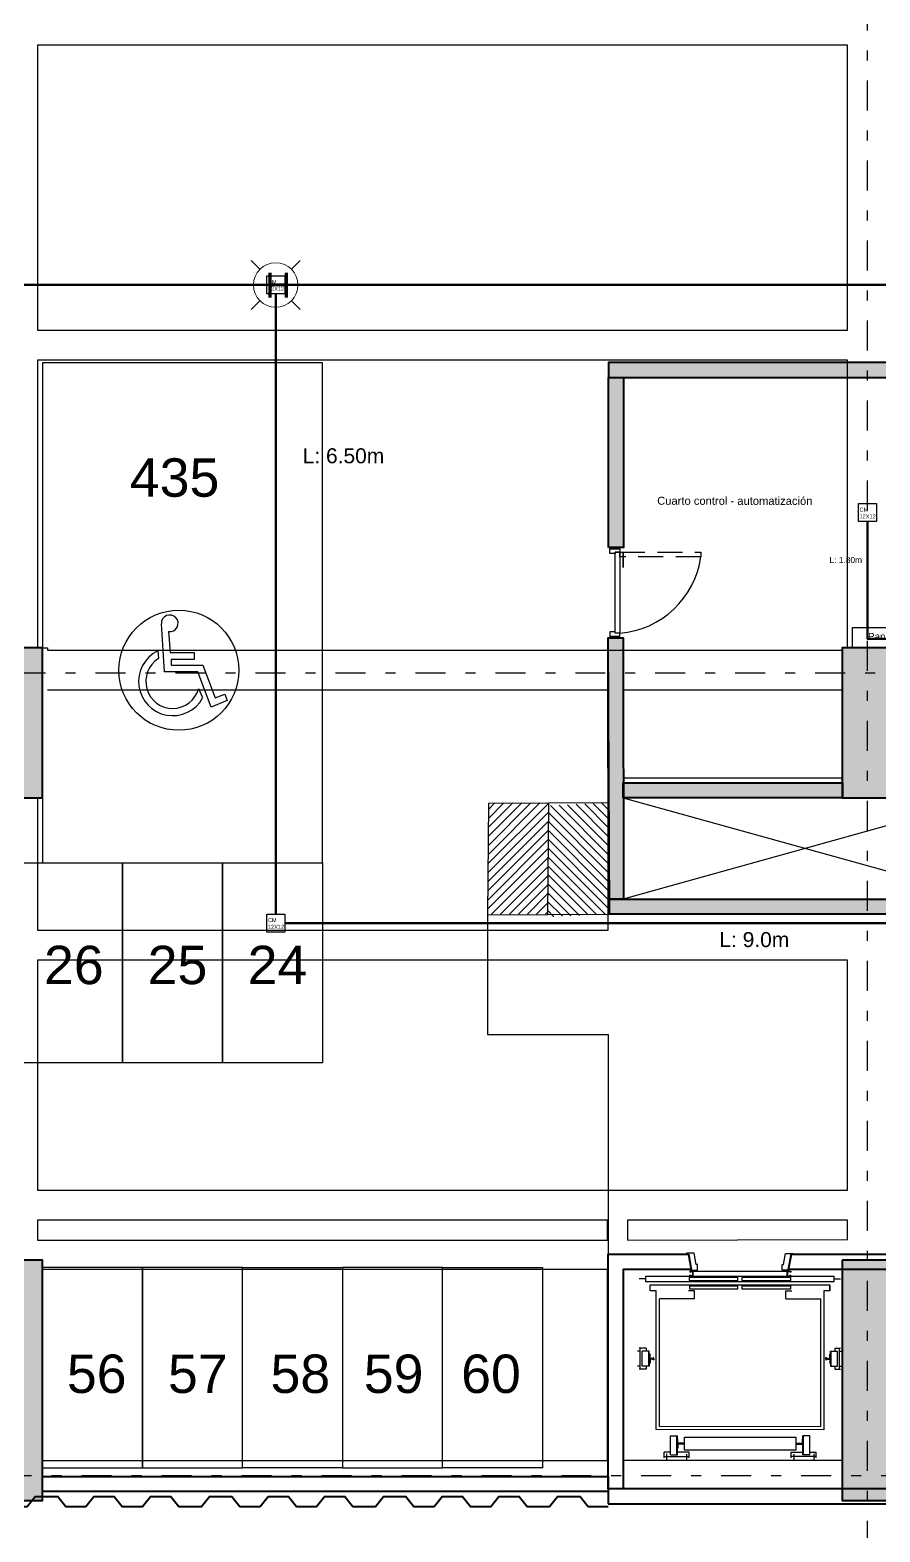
# Model space of a CAD drawing. Header units: millimetres. Extents: x 3781 to 4924, y 1639 to 1721.
# Drawn here: x 4237.09 to 4245.6, y 1649.94 to 1664.95 of the extents above; entities that cross this region are included whole.
import ezdxf

# ---------------------------------------------------------------- set-up
doc = ezdxf.new("R2010")
doc.units = ezdxf.units.MM
for name, pattern in [('CENTER', [0.7, 0.3, -0.2, 0, -0.2]), ('DASHED2', [9.525, 6.35, -3.175]), ('HIDDEN', [0.375, 0.25, -0.125]), ('HIDDEN2', [0.1875, 0.125, -0.0625]), ('LLUVIAS', [10, 4, -2, 4])]:
    doc.linetypes.add(name, pattern=pattern)
for name, color, linetype in [('-parquead', 2, 'Continuous'), ('0-amob', 1, 'Continuous'), ('1amobla', 2, 'Continuous'), ('AS_GL DETECCION_MEZANINE', 7, 'Continuous'), ('AS_GL DETECCION_PISO 2', 7, 'Continuous'), ('ASCENSOR', 1, 'Continuous'), ('E-BORDE LOSA', 4, 'Continuous'), ('E-P. MACIZA1', 2, 'HIDDEN2'), ('EJE-ESTRUCTURA', 1, 'CENTER'), ('F-2', 2, 'Continuous'), ('H-muro', 251, 'Continuous'), ('HACHTCOLUMNA', 250, 'Continuous'), ('JCA_HATCH 254', 252, 'Continuous'), ('MARCO', 4, 'Continuous'), ('MUEBLE', 1, 'Continuous'), ('PROYECCION', 1, 'DASHED2'), ('TEXTO 3', 3, 'Continuous'), ('Textos-espacios', 3, 'Continuous'), ('Tipologias de muros', 70, 'Continuous')]:
    doc.layers.add(name, color=color, linetype=linetype)
doc.layers.add('DIM-25', color=1, linetype='Continuous', plot=False)
for name, color, linetype, lineweight in [('Estructura', 6, 'Continuous', 40), ('Muro', 4, 'Continuous', 40), ('TEXTOS', 7, 'Continuous', 20), ('Vidrio', 2, 'Continuous', 30)]:
    doc.layers.add(name, color=color, linetype=linetype, lineweight=lineweight)
doc.styles.get("Standard").update_dxf_attribs({"font": 'arial.ttf'})

# ---------------------------------------------------------------- blocks, each defined once
blk = doc.blocks.new('MARCOE-102')
for p, q in [((0, 0), (0, -2.5)), ((0, 0), (1.75, 0)), ((1.75, 0), (1.75, -0.45)), ((0, -2.5), (1.75, -2.5)), ((0.175, -0.175), (1.575, -0.175)), ((0.175, -0.175), (0.175, -2.325)), ((0.175, -2.325), (1.575, -2.325)), ((1.375, -0.45), (1.375, -0.275)), ((1.375, -0.275), (1.575, -0.275)), ((1.75, -0.45), (1.375, -0.45)), ((1.375, -2.05), (1.375, -2.225)), ((1.75, -2.05), (1.375, -2.05)), ((1.375, -2.225), (1.575, -2.225)), ((1.575, -0.275), (1.575, -0.175)), ((1.575, -2.325), (1.575, -2.225)), ((1.75, -2.5), (1.75, -2.05))]:
    blk.add_line(p, q)
at = {"layer": 'MARCO'}
blk.add_lwpolyline([(0, 0), (0, -2.5), (1.75, -2.5), (1.75, -2.05), (1.375, -2.05), (1.375, -2.225), (1.575, -2.225), (1.575, -2.325), (0.175, -2.325), (0.175, -0.175), (1.575, -0.175), (1.575, -0.275), (1.375, -0.275), (1.375, -0.45), (1.75, -0.45), (1.75, 0), (0, 0)], dxfattribs=at)
blk = doc.blocks.new('ASCENSOR')
at = {"layer": '0-amob'}
for p, q in [((-1.747, -0.512), (-1.859, -0.533)), ((-1.859, -0.533), (-1.859, -0.609)), ((-1.69, -0.498), (-1.747, -0.498)), ((-1.747, -0.498), (-1.747, -0.512)), ((-1.69, -0.564), (-1.69, -0.498)), ((-1.68, -0.564), (-1.69, -0.564))]:
    blk.add_line(p, q, dxfattribs=at)
blk.add_lwpolyline([(-1.68, -0.564), (-1.68, 0.413), (-1.69, 0.413), (-1.69, 0.347), (-1.747, 0.347), (-1.747, 0.361), (-1.859, 0.382), (-1.859, 0.458)], dxfattribs=at)
at = {"layer": 'ASCENSOR'}
for p, q in [((-1.605, 0.869), (-1.605, 0.932)), ((-0.91, 0.876), (-0.91, 0.932)), ((-0.7, 0.921), (-0.91, 0.921)), ((-0.88, 0.922), (-0.88, 0.95)), ((-0.73, 0.902), (-0.88, 0.902)), ((-0.88, 0.83), (-0.88, 0.902)), ((-0.73, 0.922), (-0.73, 0.95)), ((-0.73, 0.836), (-0.73, 0.902)), ((-0.7, 0.876), (-0.7, 0.932)), ((-1.63, -1.015), (-1.63, 0.869)), ((-1.575, 0.869), (-1.63, 0.869)), ((-1.575, 0.869), (-1.575, -1.015)), ((-1.485, 0.826), (-1.545, 0.826)), ((-1.545, 0.826), (-1.485, 0.826)), ((-1.545, -0.971), (-1.545, 0.826)), ((-1.485, 0.826), (-1.485, 0.766)), ((-1.485, 0.766), (-0.096, 0.766)), ((-0.91, 0.876), (-0.88, 0.876)), ((-0.73, 0.836), (-0.88, 0.836)), ((-0.88, 0.836), (-0.73, 0.836)), ((-0.85, 0.83), (-0.88, 0.83)), ((-0.85, 0.83), (-0.88, 0.83)), ((-0.85, 0.83), (-0.805, 0.83)), ((-0.85, 0.83), (-0.805, 0.83)), ((-0.85, 0.83), (-0.805, 0.83)), ((-0.85, 0.83), (-0.805, 0.83)), ((-0.85, 0.823), (-0.85, 0.83)), ((-0.85, 0.823), (-0.85, 0.83)), ((-0.809, 0.823), (-0.85, 0.823)), ((-0.809, 0.823), (-0.85, 0.823)), ((-0.816, 0.785), (-0.816, 0.792)), ((-0.816, 0.792), (-0.802, 0.792)), ((-0.809, 0.785), (-0.816, 0.785)), ((-0.809, 0.785), (-0.809, 0.823)), ((-0.802, 0.785), (-0.809, 0.785)), ((-0.76, 0.83), (-0.805, 0.83)), ((-0.76, 0.83), (-0.805, 0.83)), ((-0.76, 0.83), (-0.805, 0.83)), ((-0.76, 0.83), (-0.805, 0.83)), ((-0.802, 0.823), (-0.76, 0.823)), ((-0.802, 0.823), (-0.76, 0.823)), ((-0.802, 0.785), (-0.802, 0.823)), ((-0.795, 0.792), (-0.802, 0.792)), ((-0.802, 0.785), (-0.795, 0.785)), ((-0.795, 0.785), (-0.795, 0.792)), ((-0.76, 0.823), (-0.76, 0.83)), ((-0.76, 0.823), (-0.76, 0.83)), ((-0.76, 0.83), (-0.73, 0.83)), ((-0.76, 0.83), (-0.73, 0.83)), ((-0.73, 0.876), (-0.7, 0.876)), ((-0.73, 0.83), (-0.73, 0.836)), ((-0.096, 0.766), (-0.096, -0.911)), ((-1.405, 0.385), (-1.405, 0.735)), ((-0.126, 0.735), (-1.405, 0.735)), ((-0.126, 0.735), (-0.126, -0.88)), ((-0.036, 0.625), (-0.036, 0.555)), ((0.155, 0.625), (-0.036, 0.625)), ((0.184, 0.688), (0.128, 0.688)), ((0.128, 0.625), (0.128, 0.688)), ((0.147, 0.664), (0.21, 0.664)), ((0.155, 0.625), (0.155, 0.555)), ((0.173, 0.689), (0.173, 0.438)), ((0.155, 0.561), (-0.036, 0.561)), ((0.155, 0.555), (-0.036, 0.555)), ((-0.021, 0.485), (0.109, 0.485)), ((-0.021, -0.63), (-0.021, 0.485)), ((-0.001, 0.552), (-0.001, 0.555)), ((-0.001, 0.555), (0.041, 0.555)), ((0.038, 0.552), (-0.001, 0.552)), ((0.038, 0.491), (0.038, 0.552)), ((0.041, 0.555), (0.041, 0.491)), ((0.089, 0.555), (0.041, 0.555)), ((0.047, 0.555), (0.047, 0.491)), ((0.05, 0.491), (0.05, 0.552)), ((0.05, 0.552), (0.089, 0.552)), ((0.089, 0.552), (0.089, 0.555)), ((0.089, 0.552), (0.089, 0.555)), ((0.109, 0.485), (0.109, -0.63)), ((0.128, 0.438), (0.128, 0.555)), ((0.149, 0.463), (0.209, 0.463)), ((-1.68, 0.434), (-1.671, 0.434)), ((-1.68, 0.434), (-1.671, 0.434)), ((-1.68, 0.399), (-1.68, 0.434)), ((-1.68, 0.399), (-1.68, 0.434)), ((-1.63, 0.399), (-1.68, 0.399)), ((-1.63, 0.399), (-1.68, 0.399)), ((-1.676, 0.43), (-1.674, 0.43)), ((-1.674, 0.43), (-1.676, 0.43)), ((-1.676, 0.402), (-1.676, 0.43)), ((-1.676, 0.43), (-1.676, 0.402)), ((-1.633, 0.402), (-1.676, 0.402)), ((-1.676, 0.402), (-1.633, 0.402)), ((-1.674, 0.426), (-1.674, 0.43)), ((-1.674, 0.426), (-1.674, 0.43)), ((-1.671, 0.426), (-1.674, 0.426)), ((-1.671, 0.426), (-1.674, 0.426)), ((-1.671, 0.434), (-1.671, 0.426)), ((-1.671, 0.434), (-1.671, 0.426)), ((-1.639, 0.434), (-1.639, 0.426)), ((-1.63, 0.434), (-1.639, 0.434)), ((-1.639, 0.434), (-1.63, 0.434)), ((-1.639, 0.426), (-1.639, 0.434)), ((-1.639, 0.426), (-1.635, 0.426)), ((-1.635, 0.426), (-1.639, 0.426)), ((-1.635, 0.43), (-1.633, 0.43)), ((-1.635, 0.426), (-1.635, 0.43)), ((-1.635, 0.43), (-1.635, 0.426)), ((-1.633, 0.43), (-1.635, 0.43)), ((-1.633, 0.402), (-1.633, 0.43)), ((-1.633, 0.402), (-1.633, 0.43)), ((-1.63, 0.399), (-1.63, 0.434)), ((-1.63, 0.434), (-1.63, 0.399)), ((-1.587, 0.433), (-1.618, 0.433)), ((-1.618, 0.433), (-1.618, -0.056)), ((-1.587, -0.056), (-1.587, 0.433)), ((-1.503, 0.434), (-1.534, 0.434)), ((-1.534, -0.056), (-1.534, 0.434)), ((-1.503, -0.056), (-1.503, 0.434)), ((-1.485, 0.385), (-1.485, 0.445)), ((-1.405, 0.385), (-1.485, 0.385)), ((0.184, 0.438), (0.128, 0.438)), ((-1.618, -0.056), (-1.587, -0.056)), ((-1.587, -0.095), (-1.618, -0.095)), ((-1.618, -0.095), (-1.618, -0.583)), ((-1.587, -0.583), (-1.587, -0.095)), ((-1.534, -0.056), (-1.503, -0.056)), ((-1.503, -0.095), (-1.534, -0.095)), ((-1.534, -0.58), (-1.534, -0.095)), ((-1.503, -0.58), (-1.503, -0.095)), ((-1.618, -0.583), (-1.587, -0.583)), ((-1.534, -0.58), (-1.503, -0.58)), ((-1.405, -0.53), (-1.485, -0.53)), ((-1.485, -0.53), (-1.485, -0.59)), ((-1.405, -0.53), (-1.405, -0.88)), ((0.184, -0.583), (0.128, -0.583)), ((0.128, -0.583), (0.128, -0.7)), ((0.173, -0.834), (0.173, -0.583)), ((0.155, -0.7), (-0.036, -0.7)), ((-0.036, -0.77), (-0.036, -0.7)), ((0.155, -0.706), (-0.036, -0.706)), ((0.109, -0.63), (-0.021, -0.63)), ((-0.001, -0.697), (-0.001, -0.7)), ((0.038, -0.697), (-0.001, -0.697)), ((-0.001, -0.7), (0.041, -0.7)), ((0.038, -0.636), (0.038, -0.697)), ((0.041, -0.7), (0.041, -0.636)), ((0.047, -0.7), (0.047, -0.636)), ((0.089, -0.7), (0.047, -0.7)), ((0.05, -0.636), (0.05, -0.697)), ((0.05, -0.697), (0.089, -0.697)), ((0.089, -0.697), (0.089, -0.7)), ((0.149, -0.609), (0.209, -0.609)), ((0.155, -0.77), (0.155, -0.7)), ((-0.126, -0.88), (-1.405, -0.88)), ((0.155, -0.77), (-0.036, -0.77)), ((0.128, -0.77), (0.128, -0.833)), ((0.184, -0.833), (0.128, -0.833)), ((0.147, -0.809), (0.21, -0.809)), ((-1.575, -1.015), (-1.63, -1.015)), ((-1.605, -1.015), (-1.605, -1.083)), ((-1.485, -0.971), (-1.545, -0.971)), ((-0.096, -0.911), (-1.485, -0.911)), ((-1.485, -0.911), (-1.485, -0.971)), ((-0.91, -1.011), (-0.88, -1.011)), ((-0.91, -1.011), (-0.91, -1.083)), ((-0.85, -0.981), (-0.88, -0.981)), ((-0.85, -0.981), (-0.88, -0.981)), ((-0.88, -0.981), (-0.88, -1.052)), ((-0.73, -0.987), (-0.88, -0.987)), ((-0.88, -0.987), (-0.73, -0.987)), ((-0.808, -0.974), (-0.85, -0.974)), ((-0.808, -0.974), (-0.85, -0.974)), ((-0.85, -0.974), (-0.85, -0.981)), ((-0.85, -0.974), (-0.85, -0.981)), ((-0.85, -0.981), (-0.805, -0.981)), ((-0.85, -0.981), (-0.805, -0.981)), ((-0.85, -0.981), (-0.805, -0.981)), ((-0.85, -0.981), (-0.805, -0.981)), ((-0.808, -0.936), (-0.815, -0.936)), ((-0.815, -0.936), (-0.815, -0.943)), ((-0.815, -0.943), (-0.801, -0.943)), ((-0.808, -0.936), (-0.808, -0.974)), ((-0.801, -0.936), (-0.808, -0.936)), ((-0.76, -0.981), (-0.805, -0.981)), ((-0.76, -0.981), (-0.805, -0.981)), ((-0.76, -0.981), (-0.805, -0.981)), ((-0.76, -0.981), (-0.805, -0.981)), ((-0.801, -0.936), (-0.801, -0.974)), ((-0.801, -0.936), (-0.794, -0.936)), ((-0.794, -0.943), (-0.801, -0.943)), ((-0.801, -0.974), (-0.76, -0.974)), ((-0.801, -0.974), (-0.76, -0.974)), ((-0.794, -0.936), (-0.794, -0.943)), ((-0.76, -0.974), (-0.76, -0.981)), ((-0.76, -0.974), (-0.76, -0.981)), ((-0.76, -0.981), (-0.73, -0.981)), ((-0.76, -0.981), (-0.73, -0.981)), ((-0.73, -0.981), (-0.73, -0.987)), ((-0.73, -0.987), (-0.73, -1.052)), ((-0.73, -1.011), (-0.7, -1.011)), ((-0.7, -1.011), (-0.7, -1.083)), ((-0.7, -1.072), (-0.91, -1.072)), ((-0.73, -1.052), (-0.88, -1.052)), ((-0.88, -1.073), (-0.88, -1.1)), ((-0.73, -1.073), (-0.73, -1.1))]:
    blk.add_line(p, q, dxfattribs=at)
for centre, radius, start, end in [((0.044, 0.491), 0.006, 180, 270), ((0.044, 0.491), 0.003, 180, 270), ((0.044, 0.491), 0.006, 270, 0), ((0.044, 0.491), 0.003, 270, 0), ((0.044, -0.636), 0.006, 90, 180), ((0.044, -0.636), 0.003, 90, 180), ((0.044, -0.636), 0.006, 0, 90), ((0.044, -0.636), 0.003, 0, 90)]:
    blk.add_arc(centre, radius, start, end, dxfattribs=at)
for points in [[(-0.795, 0.792), (-0.795, 0.785), (-0.816, 0.785), (-0.816, 0.792)], [(-0.816, 0.785), (-0.816, 0.792), (-0.795, 0.785), (-0.816, 0.785)], [(-0.795, 0.785), (-0.816, 0.785), (-0.795, 0.792), (-0.816, 0.792)], [(-0.794, -0.943), (-0.794, -0.936), (-0.815, -0.936), (-0.815, -0.943)], [(-0.815, -0.936), (-0.815, -0.943), (-0.794, -0.936), (-0.815, -0.936)], [(-0.794, -0.936), (-0.815, -0.936), (-0.794, -0.943), (-0.815, -0.943)]]:
    blk.add_solid(points, dxfattribs=at)
at = {"layer": 'ASCENSOR', "xscale": 0.01999999999998181, "yscale": 0.01999999999998181, "zscale": 0.01999999999998181, "rotation": 270}
blk.add_blockref('MARCOE-102', (-1.63, -0.541), dxfattribs=at)
blk = doc.blocks.new('discap')
at = {"layer": 'TEXTO 3', "color": 0, "linetype": 'Continuous'}
for p, q in [((-179169, -277469), (-179154, -277610)), ((-178353, -278322), (-178426, -278155))]:
    blk.add_line(p, q, dxfattribs=at)
blk.add_lwpolyline([(-178974, -277120), (-178946, -277498), (-178511, -277498), (-178511, -277624), (-178926, -277624), (-178926, -277730), (-178352, -277730), (-178127, -278321), (-177953, -278254), (-177909, -278371), (-178198, -278488), (-178440, -277852), (-179047, -277852), (-179102, -276980)], dxfattribs=at)
for centre, radius, start, end in [((-178951, -276970), 152, 261.2603, 183.6697), ((-178897, -278025), 619, 116.0954, 331.345), ((-178897, -278025), 488, 121.7945, 344.571)]:
    blk.add_arc(centre, radius, start, end, dxfattribs=at)
blk = doc.blocks.new('estructura etapa 3')
at = {"layer": 'HACHTCOLUMNA'}
h = blk.add_hatch(color=256, dxfattribs=at)
h.paths.add_polyline_path([(-91.651, -6658.124), (-91.651, -6657.624), (-92.35, -6657.624), (-92.35, -6658.124)])
h.paths.add_polyline_path([(-49.354, -6658.124), (-49.354, -6657.624), (-50.055, -6657.624), (-50.055, -6658.124)])
h.paths.add_polyline_path([(-56.053, -6658.124), (-56.053, -6657.624), (-56.753, -6657.624), (-56.753, -6658.124)])
h.paths.add_polyline_path([(-76.45, -6659.124), (-76.95, -6659.124), (-76.95, -6657.624), (-76.45, -6657.624)])
h.paths.add_polyline_path([(-83.95, -6659.124), (-84.45, -6659.124), (-84.45, -6657.624), (-83.95, -6657.624)])
h.paths.add_polyline_path([(-60.452, -6659.124), (-60.952, -6659.124), (-60.952, -6657.624), (-60.452, -6657.624)])
h.paths.add_polyline_path([(-67.95, -6659.124), (-68.45, -6659.124), (-68.45, -6657.624), (-67.95, -6657.624)])
h.paths.add_polyline_path([(-91.85, -6668.199), (-91.851, -6667.599), (-92.35, -6667.599), (-92.349, -6668.199)])
h.paths.add_polyline_path([(-49.354, -6668.199), (-49.354, -6667.599), (-49.854, -6667.599), (-49.854, -6668.199)])
h.paths.add_polyline_path([(-56.154, -6668.149), (-56.154, -6667.649), (-56.854, -6667.649), (-56.854, -6668.149)])
h.paths.add_polyline_path([(-59.952, -6667.649), (-59.952, -6668.149), (-61.452, -6668.149), (-61.452, -6667.649)])
h.paths.add_polyline_path([(-75.95, -6667.649), (-75.95, -6668.149), (-77.45, -6668.149), (-77.45, -6667.649)])
h.paths.add_polyline_path([(-68.95, -6667.649), (-68.95, -6668.149), (-67.45, -6668.149), (-67.45, -6667.649)])
h.paths.add_polyline_path([(-84.95, -6667.649), (-84.95, -6668.149), (-83.45, -6668.149), (-83.45, -6667.649)])
h.paths.add_polyline_path([(-91.85, -6676.199), (-91.85, -6675.599), (-92.349, -6675.599), (-92.349, -6676.199)])
h.paths.add_polyline_path([(-49.354, -6676.199), (-49.354, -6675.599), (-49.854, -6675.599), (-49.854, -6676.199)])
h.paths.add_polyline_path([(-56.154, -6676.149), (-56.154, -6675.649), (-56.754, -6675.649), (-56.754, -6676.149)])
h.paths.add_polyline_path([(-59.952, -6675.649), (-59.952, -6676.149), (-61.452, -6676.149), (-61.452, -6675.649)])
h.paths.add_polyline_path([(-75.95, -6675.649), (-75.95, -6676.149), (-77.45, -6676.149), (-77.45, -6675.649)])
h.paths.add_polyline_path([(-68.95, -6675.649), (-68.95, -6676.149), (-67.45, -6676.149), (-67.45, -6675.649)])
h.paths.add_polyline_path([(-84.95, -6675.649), (-84.95, -6676.149), (-83.45, -6676.149), (-83.45, -6675.649)])
h.paths.add_polyline_path([(-91.847, -6686.299), (-91.851, -6685.699), (-92.35, -6685.699), (-92.346, -6686.299)])
h.paths.add_polyline_path([(-49.354, -6686.299), (-49.354, -6685.699), (-49.854, -6685.699), (-49.854, -6686.299)])
h.paths.add_polyline_path([(-56.154, -6686.249), (-56.154, -6685.749), (-56.754, -6685.749), (-56.754, -6686.249)])
h.paths.add_polyline_path([(-59.952, -6685.749), (-59.952, -6686.249), (-61.452, -6686.249), (-61.452, -6685.749)])
h.paths.add_polyline_path([(-75.95, -6685.749), (-75.95, -6686.249), (-77.45, -6686.249), (-77.45, -6685.749)])
h.paths.add_polyline_path([(-68.95, -6685.749), (-68.95, -6686.249), (-67.45, -6686.249), (-67.45, -6685.749)])
h.paths.add_polyline_path([(-84.95, -6685.749), (-84.95, -6686.249), (-83.45, -6686.249), (-83.45, -6685.749)])
h.paths.add_polyline_path([(-49.353, -6694.294), (-49.354, -6693.699), (-49.855, -6693.699), (-49.854, -6694.294)])
h.paths.add_polyline_path([(-56.054, -6694.249), (-56.054, -6693.749), (-56.753, -6693.749), (-56.753, -6694.249)])
h.paths.add_polyline_path([(-91.651, -6694.249), (-91.651, -6693.749), (-92.35, -6693.749), (-92.35, -6694.249)])
h.paths.add_polyline_path([(-59.952, -6693.749), (-59.952, -6694.249), (-61.452, -6694.249), (-61.452, -6693.749)])
h.paths.add_polyline_path([(-75.95, -6693.749), (-75.95, -6694.249), (-77.45, -6694.249), (-77.45, -6693.749)])
h.paths.add_polyline_path([(-68.95, -6693.749), (-68.95, -6694.249), (-67.45, -6694.249), (-67.45, -6693.749)])
h.paths.add_polyline_path([(-84.95, -6693.749), (-84.95, -6694.249), (-83.45, -6694.249), (-83.45, -6693.749)])
h.paths.add_polyline_path([(-49.358, -6703.974), (-49.353, -6703.374), (-49.854, -6703.374), (-49.859, -6703.974)])
h.paths.add_polyline_path([(-56.054, -6703.924), (-56.054, -6703.424), (-56.753, -6703.424), (-56.753, -6703.924)])
h.paths.add_polyline_path([(-67.95, -6704.924), (-67.95, -6703.424), (-68.45, -6703.424), (-68.45, -6704.924)])
h.paths.add_polyline_path([(-91.651, -6703.924), (-91.651, -6703.424), (-92.35, -6703.424), (-92.35, -6703.924)])
h.paths.add_polyline_path([(-61.847, -6703.424), (-60.347, -6703.424), (-60.347, -6703.924), (-61.847, -6703.924)])
h.paths.add_polyline_path([(-83.95, -6704.924), (-83.95, -6703.424), (-84.45, -6703.424), (-84.45, -6704.924)])
h.paths.add_polyline_path([(-76.45, -6704.924), (-76.45, -6703.424), (-76.95, -6703.424), (-76.95, -6704.924)])
h.paths.add_polyline_path([(-49.354, -6711.949), (-49.354, -6711.449), (-50.054, -6711.449), (-50.054, -6711.949)])
h.paths.add_polyline_path([(-55.954, -6711.949), (-55.954, -6711.449), (-56.654, -6711.449), (-56.654, -6711.949)])
h.paths.add_polyline_path([(-91.65, -6711.949), (-91.65, -6711.449), (-92.35, -6711.449), (-92.35, -6711.949)])
h.paths.add_polyline_path([(-60.952, -6711.949), (-60.952, -6709.549), (-60.452, -6709.549), (-60.452, -6711.949)])
h.paths.add_polyline_path([(-68.45, -6709.549), (-68.45, -6711.949), (-67.95, -6711.949), (-67.95, -6709.549)])
h.paths.add_polyline_path([(-76.95, -6709.549), (-76.95, -6711.949), (-76.45, -6711.949), (-76.45, -6709.549)])
h.paths.add_polyline_path([(-83.95, -6709.549), (-83.95, -6711.949), (-84.45, -6711.949), (-84.45, -6709.549)])
at = {"layer": 'EJE-ESTRUCTURA'}
for p, q in [((-68.2, -6655.354), (-68.2, -6714.914)), ((-93.52, -6703.674), (-46.502, -6703.674)), ((-93.66, -6711.699), (-46.502, -6711.699))]:
    blk.add_line(p, q, dxfattribs=at)
at = {"layer": 'Estructura'}
for points in [[(-76.45, -6704.924), (-76.45, -6703.424), (-76.95, -6703.424), (-76.95, -6704.924)], [(-67.95, -6704.924), (-67.95, -6703.424), (-68.45, -6703.424), (-68.45, -6704.924)], [(-76.95, -6709.549), (-76.95, -6711.949), (-76.45, -6711.949), (-76.45, -6709.549)], [(-68.45, -6709.549), (-68.45, -6711.949), (-67.95, -6711.949), (-67.95, -6709.549)]]:
    blk.add_lwpolyline(points, close=True, dxfattribs=at)
blk = doc.blocks.new('AS_Strobe-CEILING')
at = {"color": 0, "linetype": 'Continuous', "lineweight": 15}
for p, q in [((-0.105, 0.105), (-0.163, 0.163)), ((0.105, 0.105), (0.163, 0.163)), ((-0.105, -0.105), (-0.163, -0.163)), ((0.105, -0.105), (0.163, -0.163))]:
    blk.add_line(p, q, dxfattribs=at)
blk.add_ellipse((0, 0), major_axis=(0.148, 0), ratio=1, dxfattribs=at)
blk = doc.blocks.new('Horne Strobe Cielo')
at = {"layer": 'AS_GL DETECCION_MEZANINE', "color": 1, "linetype": 'Continuous', "xscale": 1.5, "yscale": 1.5, "zscale": 1.5}
blk.add_blockref('AS_Strobe-CEILING', (-679.742, -2828), dxfattribs=at)
at = {"layer": '1amobla', "color": 7, "linetype": 'Continuous', "ltscale": 0.3, "true_color": 0xffffff, "insert": (-679.843, -2827.878), "char_height": 0.25, "width": 0.07916, "attachment_point": 1}
blk.add_mtext('H', dxfattribs=at)
blk = doc.blocks.new('Caja metalica de 12')
at = {"layer": '1amobla', "linetype": 'Continuous', "ltscale": 0.3}
blk.add_lwpolyline([(-1069.691, -2855.357), (-1069.511, -2855.357), (-1069.511, -2855.537), (-1069.691, -2855.537), (-1069.691, -2855.357)], dxfattribs=at)
at = {"layer": '1amobla', "color": 7, "linetype": 'Continuous', "ltscale": 0.3, "insert": (-1069.679, -2855.397), "char_height": 0.04, "width": 0.07916, "attachment_point": 1}
blk.add_mtext('CM 12X12', dxfattribs=at)
blk = doc.blocks.new('Panel incendio')
blk.add_lwpolyline([(4606.976, 1659.73), (4607.676, 1659.73), (4607.676, 1659.93), (4606.976, 1659.93), (4606.976, 1659.73)])
at = {"layer": 'TEXTOS'}
blk.add_text('Panel Inc', height=0.07, rotation=359.9331, dxfattribs=at).set_placement((4607.134, 1659.808))

msp = doc.modelspace()

# ---------------------------------------------------------------- hatches: boundary and pattern name
at = {"layer": 'JCA_HATCH 254', "linetype": 'Continuous', "ltscale": 0.3, "true_color": 0x636466, "transparency": 33554687}
h = msp.add_hatch(color=251, dxfattribs=at)
h.dxf.hatch_style = 1
h.paths.add_polyline_path([(4264.165, 1661.628), (4242.879, 1661.629), (4242.879, 1661.479), (4264.165, 1661.478)])
h = msp.add_hatch(color=251, dxfattribs=at)
h.dxf.hatch_style = 1
h.paths.add_polyline_path([(4242.879, 1659.778), (4242.879, 1661.479), (4243.029, 1661.479), (4243.029, 1659.778)])
h = msp.add_hatch(color=251, dxfattribs=at)
h.dxf.hatch_style = 1
h.paths.add_polyline_path([(4242.879, 1656.264), (4242.876, 1658.878), (4243.026, 1658.878), (4243.03, 1656.264)])
h = msp.add_hatch(color=251, dxfattribs=at)
h.dxf.hatch_style = 1
h.paths.add_polyline_path([(4243.028, 1657.277), (4243.028, 1657.427), (4245.219, 1657.428), (4245.219, 1657.278), (4243.779, 1657.277), (4243.779, 1657.277), (4243.629, 1657.277), (4243.629, 1657.277)])
at = {"layer": 'JCA_HATCH 254'}
h = msp.add_hatch(dxfattribs=at)
h.set_pattern_fill('ANSI31', color=256, scale=0.02, style=0)
h.set_pattern_definition([(45, (4357.40498, 5061.54672), (-0.0449012806, 0.0449012806), [])])
h.paths.add_polyline_path([(4242.278, 1657.226), (4241.679, 1657.226), (4241.67, 1656.113), (4242.269, 1656.114)])
h = msp.add_hatch(dxfattribs=at)
h.set_pattern_fill('ANSI31', color=256, scale=0.02, angle=90, style=0)
h.set_pattern_definition([(135, (4357.24603, 5060.98679), (-0.0449012806, -0.0449012806), [])])
h.paths.add_polyline_path([(4242.278, 1657.199), (4242.877, 1657.228), (4242.878, 1656.116), (4242.268, 1656.085)])
at = {"layer": 'JCA_HATCH 254', "linetype": 'Continuous', "ltscale": 0.3, "true_color": 0x636466, "transparency": 33554687}
h = msp.add_hatch(color=251, dxfattribs=at)
h.dxf.hatch_style = 1
h.paths.add_polyline_path([(4242.879, 1656.264), (4250.12, 1656.264), (4250.12, 1656.114), (4242.879, 1656.114)])

# ---------------------------------------------------------------- linework, layer by layer
at = {"layer": '-parquead'}
for points in [[(4237.219, 1661.627), (4237.219, 1656.627), (4240.018, 1656.627), (4240.018, 1661.627)], [(4238.018, 1654.627), (4237.018, 1654.627), (4237.018, 1656.627), (4238.018, 1656.627)], [(4239.018, 1654.627), (4238.018, 1654.627), (4238.018, 1656.627), (4239.018, 1656.627)], [(4240.018, 1654.627), (4239.018, 1654.627), (4239.018, 1656.627), (4240.018, 1656.627)], [(4238.219, 1652.58), (4237.219, 1652.58), (4237.219, 1650.58), (4238.219, 1650.58)], [(4239.219, 1652.58), (4238.219, 1652.58), (4238.219, 1650.58), (4239.219, 1650.58)], [(4239.219, 1652.58), (4240.219, 1652.58), (4240.219, 1650.58), (4239.219, 1650.58)], [(4241.219, 1652.58), (4240.219, 1652.58), (4240.219, 1650.58), (4241.219, 1650.58)], [(4241.219, 1652.58), (4242.219, 1652.58), (4242.219, 1650.58), (4241.219, 1650.58)]]:
    msp.add_lwpolyline(points, close=True, dxfattribs=at)
msp.add_lwpolyline([(4241.67, 1656.108), (4241.67, 1654.911), (4242.878, 1654.911), (4242.878, 1652.713)], dxfattribs=at)
at = {"layer": '1amobla', "color": 7, "linetype": 'Continuous', "ltscale": 0.3, "true_color": 0xffffff}
msp.add_line((4242.879, 1661.629), (4242.879, 1659.778), dxfattribs=at)
for points in [[(4239.461, 1662.494), (4239.641, 1662.494), (4239.641, 1662.314), (4239.461, 1662.314), (4239.461, 1662.494)], [(4239.461, 1662.494), (4239.641, 1662.494), (4239.641, 1662.314), (4239.461, 1662.314), (4239.461, 1662.494)], [(4239.461, 1662.494), (4239.641, 1662.494), (4239.641, 1662.314), (4239.461, 1662.314), (4239.461, 1662.494)], [(4239.461, 1662.494), (4239.641, 1662.494), (4239.641, 1662.314), (4239.461, 1662.314), (4239.461, 1662.494)], [(4239.461, 1662.494), (4239.641, 1662.494), (4239.641, 1662.314), (4239.461, 1662.314), (4239.461, 1662.494)], [(4239.461, 1662.494), (4239.641, 1662.494), (4239.641, 1662.314), (4239.461, 1662.314), (4239.461, 1662.494)], [(4242.876, 1658.878), (4242.891, 1656.115), (4250.12, 1656.115), (4250.12, 1657.725)], [(4239.461, 1656.114), (4239.641, 1656.114), (4239.641, 1655.934), (4239.461, 1655.934), (4239.461, 1656.114)], [(4239.461, 1656.114), (4239.641, 1656.114), (4239.641, 1655.934), (4239.461, 1655.934), (4239.461, 1656.114)], [(4239.461, 1656.114), (4239.641, 1656.114), (4239.641, 1655.934), (4239.461, 1655.934), (4239.461, 1656.114)]]:
    msp.add_lwpolyline(points, dxfattribs=at)
at = {"layer": 'AS_GL DETECCION_PISO 2', "color": 5, "linetype": 'Continuous', "lineweight": 50}
for p, q in [((4239.551, 1662.404), (4225.136, 1662.404)), ((4239.641, 1662.404), (4251.926, 1662.404)), ((4239.551, 1656.114), (4239.551, 1662.314)), ((4239.551, 1656.114), (4239.551, 1659.371)), ((4248.141, 1656.024), (4239.641, 1656.024))]:
    msp.add_line(p, q, dxfattribs=at)
msp.add_lwpolyline([(4245.469, 1660.038), (4245.469, 1658.868), (4245.717, 1658.868)], dxfattribs=at)
at = {"layer": 'DIM-25'}
msp.add_arc((4242.923, 1659.808), 0.888, 274.5686, 352.1055, dxfattribs=at)
msp.add_arc((4242.923, 1659.808), 0.888, 274.5686, 352.1055, dxfattribs=at)
at = {"layer": 'E-BORDE LOSA'}
for q in [(4243.028, 1650.653), (4243.169, 1650.653)]:
    msp.add_line((4245.219, 1650.653), q, dxfattribs=at)
at = {"layer": 'E-P. MACIZA1', "color": 7, "linetype": 'LLUVIAS', "ltscale": 3, "true_color": 0xffffff}
for points in [[(4237.169, 1664.803), (4237.169, 1661.953), (4245.269, 1661.953), (4245.269, 1664.803)], [(4245.217, 1658.753), (4245.217, 1658.778), (4245.269, 1658.778), (4245.269, 1661.653), (4237.169, 1661.653), (4237.169, 1658.778), (4237.269, 1658.778), (4237.269, 1658.753)], [(4237.169, 1655.653), (4237.169, 1653.353), (4245.269, 1653.353), (4245.269, 1655.653)], [(4237.169, 1653.053), (4237.169, 1652.856), (4242.869, 1652.856), (4242.869, 1653.053)], [(4237.219, 1652.563), (4237.219, 1650.653), (4242.869, 1650.653), (4242.869, 1652.563)]]:
    msp.add_lwpolyline(points, close=True, dxfattribs=at)
for points in [[(4237.169, 1657.278), (4237.169, 1655.953), (4242.878, 1655.953), (4242.878, 1658.353), (4237.269, 1658.353)], [(4243.028, 1657.478), (4245.219, 1657.478), (4245.217, 1658.353), (4243.028, 1658.353), (4243.028, 1657.478)], [(4243.069, 1652.856), (4245.269, 1652.86), (4245.269, 1653.053), (4243.069, 1653.053), (4243.069, 1652.856)]]:
    msp.add_lwpolyline(points, dxfattribs=at)
at = {"layer": 'F-2'}
for points in [[(4242.948, 1659.721), (4242.893, 1659.721), (4242.893, 1659.766), (4242.994, 1659.766), (4242.994, 1659.732), (4242.948, 1659.732), (4242.948, 1659.721)], [(4242.948, 1659.721), (4242.893, 1659.721), (4242.893, 1659.766), (4242.994, 1659.766), (4242.994, 1659.732), (4242.948, 1659.732), (4242.948, 1659.721)], [(4242.983, 1659.778), (4242.983, 1659.766), (4242.904, 1659.766), (4242.904, 1659.778)], [(4242.983, 1659.778), (4242.983, 1659.766), (4242.904, 1659.766), (4242.904, 1659.778)], [(4242.948, 1658.935), (4242.893, 1658.935), (4242.893, 1658.889), (4242.994, 1658.889), (4242.994, 1658.923), (4242.948, 1658.923), (4242.948, 1658.935)], [(4242.948, 1658.935), (4242.893, 1658.935), (4242.893, 1658.889), (4242.994, 1658.889), (4242.994, 1658.923), (4242.948, 1658.923), (4242.948, 1658.935)], [(4242.983, 1658.878), (4242.983, 1658.889), (4242.904, 1658.889), (4242.904, 1658.878)], [(4242.983, 1658.878), (4242.983, 1658.889), (4242.904, 1658.889), (4242.904, 1658.878)]]:
    msp.add_lwpolyline(points, dxfattribs=at)
msp.add_lwpolyline([(4242.948, 1659.732), (4242.994, 1659.732), (4242.994, 1658.923), (4242.948, 1658.923)], close=True, dxfattribs=at)
msp.add_lwpolyline([(4242.948, 1659.732), (4242.994, 1659.732), (4242.994, 1658.923), (4242.948, 1658.923)], close=True, dxfattribs=at)
at = {"layer": 'H-muro', "color": 252}
msp.add_circle((4238.582, 1658.552), 0.6, dxfattribs=at)
msp.add_circle((4238.582, 1658.552), 0.6, dxfattribs=at)
at = {"layer": 'JCA_HATCH 254', "color": 1}
msp.add_line((4242.278, 1657.224), (4242.269, 1656.111), dxfattribs=at)
msp.add_lwpolyline([(4242.877, 1657.228), (4241.679, 1657.221), (4241.67, 1656.108), (4242.878, 1656.114)], close=True, dxfattribs=at)
at = {"layer": 'MUEBLE', "color": 1, "linetype": 'HIDDEN'}
msp.add_lwpolyline([(4242.994, 1659.686), (4242.994, 1659.732), (4243.803, 1659.732), (4243.803, 1659.686)], close=True, dxfattribs=at)
msp.add_lwpolyline([(4242.994, 1659.686), (4242.994, 1659.732), (4243.803, 1659.732), (4243.803, 1659.686)], close=True, dxfattribs=at)
at = {"layer": 'Muro'}
for points in [[(4264.165, 1661.628), (4242.879, 1661.629), (4242.879, 1661.479), (4264.165, 1661.478)], [(4242.879, 1659.778), (4242.879, 1661.479), (4243.029, 1661.479), (4243.029, 1659.778)], [(4242.879, 1656.264), (4242.876, 1658.878), (4243.026, 1658.878), (4243.03, 1656.264)], [(4242.879, 1656.264), (4242.876, 1658.878), (4243.026, 1658.878), (4243.03, 1656.264)], [(4243.028, 1657.277), (4243.028, 1657.427), (4245.219, 1657.428), (4245.219, 1657.278), (4243.779, 1657.277), (4243.779, 1657.277), (4243.629, 1657.277), (4243.629, 1657.277)], [(4242.879, 1656.264), (4250.12, 1656.264), (4250.12, 1656.114), (4242.879, 1656.114)], [(4242.879, 1656.264), (4250.12, 1656.264), (4250.12, 1656.114), (4242.879, 1656.114)], [(4243.679, 1652.713), (4243.706, 1652.563), (4243.028, 1652.563), (4243.028, 1650.368), (4242.878, 1650.368), (4242.878, 1652.713)], [(4246.216, 1652.713), (4246.244, 1652.563), (4244.681, 1652.563), (4244.71, 1652.713)], [(4242.878, 1650.493), (4242.878, 1650.343), (4237.219, 1650.343), (4237.219, 1650.493)], [(4242.878, 1650.218), (4250.22, 1650.218), (4250.22, 1650.368), (4242.878, 1650.368)]]:
    msp.add_lwpolyline(points, close=True, dxfattribs=at)
at = {"layer": 'Muro', "elevation": 2415.091}
msp.add_lwpolyline([(4243.028, 1657.277), (4243.028, 1657.427), (4245.219, 1657.428), (4245.219, 1657.278)], close=True, dxfattribs=at)
at = {"layer": 'Muro', "color": 3}
for points in [[(4235.912, 1650.193), (4235.992, 1650.292), (4236.194, 1650.292), (4236.274, 1650.193), (4236.477, 1650.193), (4236.557, 1650.292), (4236.76, 1650.292), (4236.84, 1650.193), (4237.065, 1650.193), (4237.145, 1650.292), (4237.371, 1650.292), (4237.451, 1650.193), (4237.653, 1650.193)], [(4237.653, 1650.193), (4237.733, 1650.292), (4237.936, 1650.292), (4238.016, 1650.193), (4238.219, 1650.193), (4238.299, 1650.292), (4238.501, 1650.292), (4238.581, 1650.193), (4238.807, 1650.193), (4238.887, 1650.292), (4239.112, 1650.292), (4239.192, 1650.193), (4239.395, 1650.193)], [(4239.395, 1650.193), (4239.475, 1650.292), (4239.678, 1650.292), (4239.758, 1650.193), (4239.96, 1650.193), (4240.04, 1650.292), (4240.243, 1650.292), (4240.323, 1650.193), (4240.548, 1650.193), (4240.628, 1650.292), (4240.854, 1650.292), (4240.934, 1650.193), (4241.136, 1650.193)], [(4241.136, 1650.193), (4241.216, 1650.292), (4241.419, 1650.292), (4241.499, 1650.193), (4241.702, 1650.193), (4241.782, 1650.292), (4241.985, 1650.292), (4242.065, 1650.193), (4242.29, 1650.193), (4242.37, 1650.292), (4242.595, 1650.292), (4242.675, 1650.193), (4242.878, 1650.193)]]:
    msp.add_lwpolyline(points, dxfattribs=at)
at = {"layer": 'PROYECCION'}
for p, q in [((4243.027, 1657.278), (4246.672, 1656.265)), ((4246.672, 1657.277, 2415.091), (4243.028, 1656.265, 2415.091))]:
    msp.add_line(p, q, dxfattribs=at)
at = {"layer": 'Tipologias de muros'}
for points in [[(4243.026, 1659.729), (4243.026, 1659.729), (4243.026, 1659.579), (4243.026, 1659.579)], [(4245.219, 1658.778), (4245.369, 1658.778)], [(4243.679, 1652.713), (4243.706, 1652.563), (4243.028, 1652.563), (4243.028, 1650.368), (4242.878, 1650.368), (4242.878, 1652.713)], [(4246.216, 1652.713), (4246.244, 1652.563), (4244.681, 1652.563), (4244.71, 1652.713)], [(4242.878, 1650.218), (4250.22, 1650.218), (4250.22, 1650.368), (4242.878, 1650.368)]]:
    msp.add_lwpolyline(points, close=True, dxfattribs=at)

# ---------------------------------------------------------------- block references
msp.add_blockref('Panel incendio', (-361.658, -0.952))
at = {"layer": '1amobla', "color": 7, "linetype": 'Continuous', "true_color": 0xffffff}
for name, p in [('Horne Strobe Cielo', (4919.293, 4490.404)), ('Caja metalica de 12', (5309.152, 4517.851)), ('Caja metalica de 12', (5309.152, 4517.851)), ('Caja metalica de 12', (5315.07, 4515.575)), ('Caja metalica de 12', (5309.152, 4511.471))]:
    msp.add_blockref(name, p, dxfattribs=at)
at = {"layer": 'ASCENSOR', "rotation": 269.9943251266501}
msp.add_blockref('ASCENSOR', (4244.269, 1650.864), dxfattribs=at)
at = {"layer": 'H-muro', "color": 252, "xscale": 0.0005512069662100001, "yscale": 0.0005512069662100001, "zscale": 0.0005512069662100001}
msp.add_blockref('discap', (4337.13, 1811.689), dxfattribs=at)
at = {"layer": 'Vidrio'}
msp.add_blockref('estructura etapa 3', (4313.668, 8362.202), dxfattribs=at)

# ---------------------------------------------------------------- texts
at = {"layer": '1amobla', "color": 7, "linetype": 'Continuous', "ltscale": 0.3, "true_color": 0xffffff, "char_height": 0.04, "width": 0.07916, "attachment_point": 1}
for insert in [(4239.473, 1662.454), (4239.473, 1662.454), (4239.473, 1662.454), (4239.473, 1662.454), (4239.473, 1656.074), (4239.473, 1656.074)]:
    msp.add_mtext('CM 12X12', dxfattribs=dict(at, insert=insert))
at = {"layer": 'TEXTOS'}
for s, height, p in [('L: 6.50m', 0.15, (4239.821, 1660.622)), ('Cuarto control - automatización', 0.08, (4243.367, 1660.207)), ('L: 1.80m', 0.06, (4245.09, 1659.625)), ('L: 9.0m', 0.15, (4243.989, 1655.785))]:
    msp.add_text(s, height=height, rotation=359.9331, dxfattribs=at).set_placement(p)
at = {"layer": 'Textos-espacios', "char_height": 0.384, "attachment_point": 1, "rotation": 360}
for s, width, insert in [('435', 2.00679, (4238.092, 1660.671)), ('26', 0.89145, (4237.233, 1655.798)), ('25', 0.89145, (4238.27, 1655.798)), ('24', 0.89145, (4239.27, 1655.798)), ('56', 0.89145, (4237.462, 1651.711)), ('57', 0.89145, (4238.473, 1651.711)), ('58', 0.89145, (4239.499, 1651.711)), ('59', 0.89145, (4240.432, 1651.711)), ('60', 0.89145, (4241.406, 1651.711))]:
    msp.add_mtext_dynamic_manual_height_columns(s, width=width, gutter_width=5, heights=[0], dxfattribs=dict(at, insert=insert))

doc.saveas('drawing.dxf')
